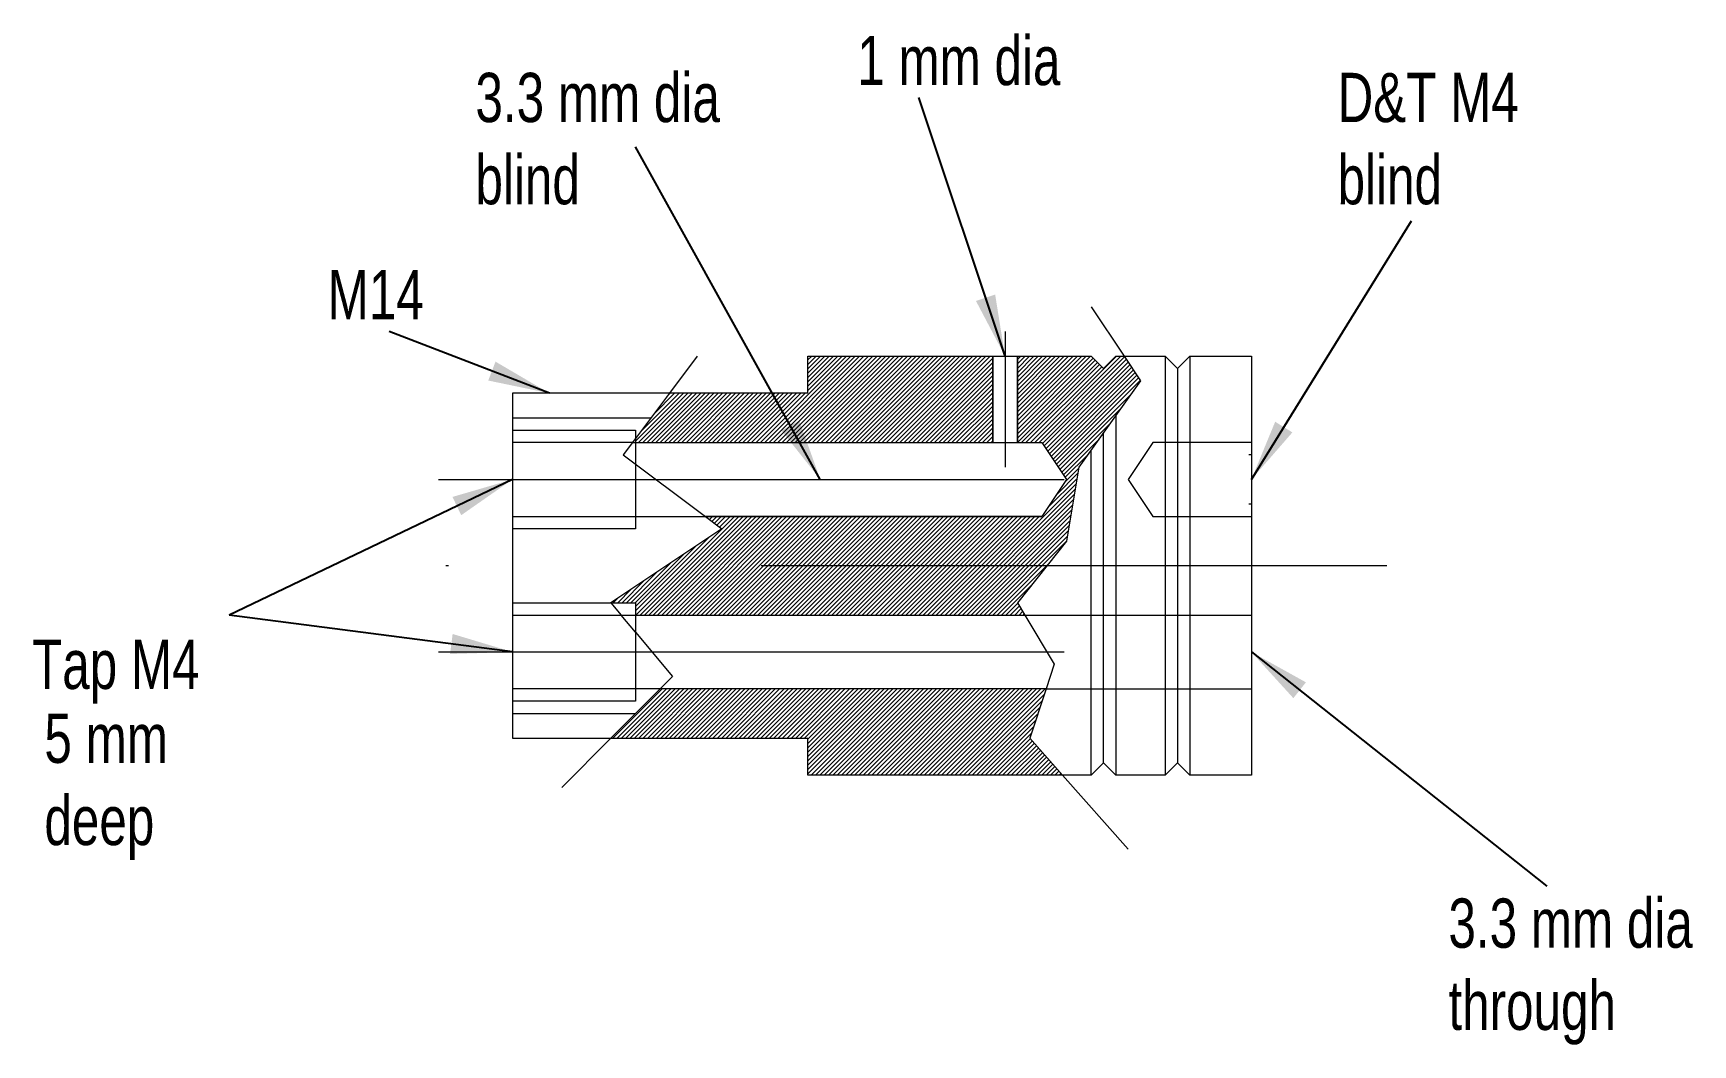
# Model space of a CAD drawing. Header units: millimetres. Extents: x 78.5 to 145.9, y 62.1 to 103.1.
import ezdxf

# ---------------------------------------------------------------- set-up
doc = ezdxf.new("R2010")
doc.units = ezdxf.units.MM
for name, pattern in [('DASHDOT2', [12.7, 6.35, -3.175, 0, -3.175]), ('DASHDOTX2', [50.8, 25.4, -12.7, 0, -12.7]), ('DASHED2', [9.525, 6.35, -3.175]), ('DASHEDX2', [38.1, 25.4, -12.7]), ('DOTX2', [12.7, 0, -12.7])]:
    doc.linetypes.add(name, pattern=pattern)
doc.layers.get('0').update_dxf_attribs({"linetype": 'CONTINUOUS', "lineweight": 0})
doc.styles.get("Standard").update_dxf_attribs({"font": 'txt', "width": 0.75})
doc.dimstyles.get("Standard").update_dxf_attribs({"dimtxt": 2.5, "dimasz": 2.5, "dimexe": 1.25, "dimexo": 0.625, "dimtad": 1, "dimtxsty": 'Standard', "dimcen": 2.5, "dimadec": 0, "dimazin": 0, "dimtfac": 1, "dimtmove": 0, "dimatfit": 3, "dimfxl": 1, "dimarcsym": 0})
pattern_1 = [(45, (0, 0), (-0.08838835, 0.08838835), [])]

msp = doc.modelspace()

# ---------------------------------------------------------------- hatches: boundary and pattern name
at = {"linetype": 'CONTINUOUS', "lineweight": 0}
h = msp.add_hatch(dxfattribs=at)
h.set_pattern_fill('ANSI31', color=256, scale=0.5, style=0)
h.set_pattern_definition(pattern_1)
h.paths.add_polyline_path([(106.5, 83), (102, 80), (103, 80), (103, 79.5), (118.8, 79.5), (118.5, 80), (120.5, 82.5), (121, 85.5), (123.5, 89), (122.833, 90), (122.5, 90), (122, 89.5), (121.5, 90), (118.5, 90), (118.5, 86.5), (119.5, 86.5), (120.5, 85), (119.5, 83.5), (105.833, 83.5)])
at = {"linetype": 'CONTINUOUS', "lineweight": 5}
h = msp.add_hatch(dxfattribs=at)
h.set_pattern_fill('ANSI31', color=256, scale=0.5, style=0)
h.set_pattern_definition(pattern_1)
h.paths.add_polyline_path([(117.5, 90), (117.5, 86.5), (103, 86.5), (103, 86.667), (104.375, 88.5), (110, 88.5), (110, 90)])
at = {"linetype": 'CONTINUOUS', "lineweight": 0}
h = msp.add_hatch(dxfattribs=at)
h.set_pattern_fill('ANSI31', color=256, scale=0.5, style=0)
h.set_pattern_definition(pattern_1)
h.paths.add_polyline_path([(119.667, 76.5), (104, 76.5), (102, 74.5), (110, 74.5), (110, 73), (120.333, 73), (119, 74.5)])

# ---------------------------------------------------------------- linework, layer by layer
at = {"linetype": 'CONTINUOUS', "lineweight": 5}
for p, q in [((121.5, 92), (122.833, 90)), ((105.5, 90), (104.375, 88.5)), ((122.833, 90), (123.5, 89)), ((123.5, 89), (121, 85.5)), ((104.375, 88.5), (103, 86.667)), ((103, 86.667), (102.5, 86)), ((103, 86.667), (103, 86.5)), ((103, 86.5), (103, 85.625)), ((102.5, 86), (105.833, 83.5)), ((121, 85.5), (120.5, 82.5)), ((106.5, 83), (102, 80)), ((105.833, 83.5), (106.5, 83)), ((120.5, 82.5), (118.5, 80)), ((102, 80), (102.417, 79.5)), ((102, 80), (103, 80)), ((103, 80), (103, 79.5)), ((118.5, 80), (118.8, 79.5)), ((103, 78.8), (102.417, 79.5)), ((103, 79.5), (103, 78.8)), ((118.8, 79.5), (120, 77.5)), ((103, 78.8), (104.5, 77)), ((120, 77.5), (119.667, 76.5)), ((104.5, 77), (104, 76.5)), ((104, 76.5), (102, 74.5)), ((119.667, 76.5), (119, 74.5)), ((102, 74.5), (100, 72.5)), ((119, 74.5), (120.333, 73)), ((120.333, 73), (123, 70))]:
    msp.add_line(p, q, dxfattribs=at)
at = {"linetype": 'DASHDOT2', "lineweight": 5}
msp.add_line((118, 91), (118, 85.5), dxfattribs=at)
at = {"linetype": 'CONTINUOUS', "lineweight": 20}
for p, q in [((110, 88.5), (110, 90)), ((110, 90), (117.5, 90)), ((117.5, 90), (118.5, 90)), ((118.5, 90), (121.5, 90)), ((121.5, 90), (122, 89.5)), ((122, 89.5), (122.5, 90)), ((122.5, 90), (122.833, 90)), ((122.833, 90), (124.5, 90)), ((124.5, 90), (124.5, 73)), ((124.5, 90), (125, 89.5)), ((125, 89.5), (125.5, 90)), ((125.5, 90), (125.5, 73)), ((125.5, 90), (128, 90)), ((128, 90), (128, 73)), ((125, 89.5), (125, 73.5)), ((98, 88.5), (98, 74.5)), ((104.375, 88.5), (98, 88.5)), ((110, 88.5), (104.375, 88.5)), ((122.5, 87.6), (122.5, 73)), ((122, 73.5), (122, 86.9)), ((121.5, 73), (121.5, 86.2)), ((98, 74.5), (102, 74.5)), ((102, 74.5), (110, 74.5)), ((110, 73), (110, 74.5)), ((122, 73.5), (121.5, 73)), ((122.5, 73), (122, 73.5)), ((124.5, 73), (125, 73.5)), ((125, 73.5), (125.5, 73)), ((120.333, 73), (110, 73)), ((121.5, 73), (120.333, 73)), ((124.5, 73), (122.5, 73)), ((128, 73), (125.5, 73))]:
    msp.add_line(p, q, dxfattribs=at)
at = {"linetype": 'DASHEDX2', "lineweight": 9}
for p, q in [((117.5, 90), (117.5, 86.5)), ((118.5, 90), (118.5, 86.5)), ((102.875, 86.5), (98, 86.5)), ((118.5, 86.5), (119.5, 86.5)), ((119.5, 86.5), (120.5, 85)), ((120.5, 85), (119.5, 83.5)), ((98, 83.5), (119.5, 83.5)), ((98, 79.5), (102.417, 79.5)), ((118.8, 79.5), (128, 79.5)), ((104, 76.5), (98, 76.5)), ((119.667, 76.5), (128, 76.5))]:
    msp.add_line(p, q, dxfattribs=at)
at = {"linetype": 'CONTINUOUS', "lineweight": 9}
for p, q in [((117.5, 86.5), (117.5, 90)), ((118.5, 86.5), (118.5, 90)), ((98, 87.5), (103.625, 87.5)), ((102.875, 86.5), (103, 86.5)), ((103, 86.5), (117.5, 86.5)), ((117.5, 86.5), (118.5, 86.5)), ((118.5, 86.5), (119.5, 86.5)), ((119.5, 86.5), (120.5, 85)), ((119.5, 86.5), (120.5, 85)), ((120.5, 85), (119.5, 83.5)), ((119.5, 83.5), (105.833, 83.5)), ((102.417, 79.5), (103, 79.5)), ((103, 79.5), (118.8, 79.5)), ((119.667, 76.5), (104, 76.5)), ((98, 75.5), (103, 75.5))]:
    msp.add_line(p, q, dxfattribs=at)
at = {"linetype": 'DASHED2', "lineweight": 5}
for p, q in [((98, 87), (103, 87)), ((103, 87), (103, 86.667)), ((103, 85.625), (103, 83)), ((103, 83), (98, 83)), ((98, 80), (102, 80)), ((103, 78.8), (103, 76)), ((103, 76), (98, 76))]:
    msp.add_line(p, q, dxfattribs=at)
at = {"linetype": 'DASHED2', "lineweight": 9}
for p, q in [((124, 86.5), (123, 85)), ((128, 86.5), (124, 86.5)), ((123, 85), (124, 83.5)), ((124, 83.5), (128, 83.5))]:
    msp.add_line(p, q, dxfattribs=at)
at = {"linetype": 'DOTX2', "lineweight": 0}
for p, q in [((128, 86), (124, 86)), ((128, 84), (124, 84))]:
    msp.add_line(p, q, dxfattribs=at)
at = {"linetype": 'DASHDOTX2', "lineweight": 5}
for p, q in [((95, 85), (123.5, 85)), ((133.5, 81.5), (92, 81.5)), ((95, 78), (131.5, 78))]:
    msp.add_line(p, q, dxfattribs=at)

# ---------------------------------------------------------------- texts
at = {"linetype": 'CONTINUOUS', "lineweight": 0, "char_height": 2, "width": 100, "attachment_point": 1}
for s, insert in [('1\\~mm\\~dia', (112, 103)), ('3.3\\~mm\\~dia\\Pblind', (96.5, 101.5)), ('D&T\\~M4\\Pblind', (131.5, 101.5)), ('M14', (90.5, 93.5)), ('Tap\\~M4', (78.5, 78.5)), ('5\\~mm\\Pdeep', (79, 75.5)), ('3.3\\~mm\\~dia\\Pthrough', (136, 68))]:
    msp.add_mtext(s, dxfattribs=dict(at, insert=insert))

# ---------------------------------------------------------------- leaders
at = {"linetype": 'CONTINUOUS', "lineweight": 0}
for points in [[(118, 90), (114.5, 100.5)], [(110.5, 85), (103, 98.5)], [(128, 85), (134.5, 95.5)], [(99.5, 88.5), (93, 91)], [(98, 85), (86.5, 79.5)], [(98, 78), (86.5, 79.5)], [(128, 78), (140, 68.5)]]:
    msp.add_leader(points, dimstyle='Standard', dxfattribs=at)

doc.saveas('drawing.dxf')
